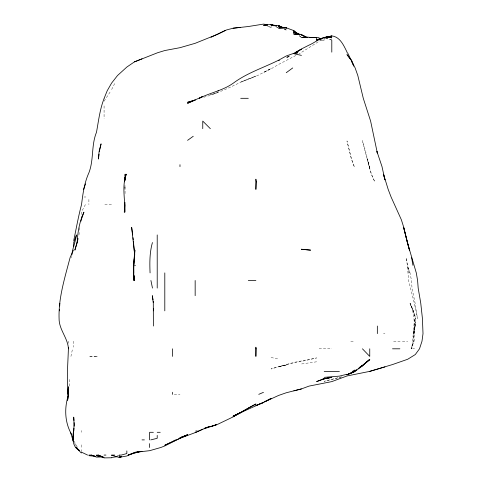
<?xml version="1.0" encoding="UTF-8"?>
<svg xmlns="http://www.w3.org/2000/svg" width="482" height="482" viewBox="0 0 482 482"><rect width="100%" height="100%" fill="white"/><g stroke="black" fill="none" stroke-linecap="round" stroke-linejoin="round"><path stroke-width="0.36" stroke-dasharray="2.41 1.81" d="M125.079 193.541L125.013 185.263M414.634 326.031L414.345 318.439L413.11 341.214C415.147 328.459 414.9 315.535 410.465 303.262C412.508 310.203 417.075 316.843 415.291 324.392C412.339 332.188 413.399 340.738 411.664 348.805L413.267 341.214L411.134 348.805L414.128 341.214L414.779 333.622L414.743 326.031L413.96 333.622L415.267 326.031L415.291 318.439L415.291 319.006M124.952 185.263L124.898 189.402L124.892 185.263M415.267 326.031L415.291 324.392L413.195 333.622M69.209 386.07L69.366 379.165M78.976 234.945L79.422 230.806M79.494 230.113L79.789 227.353M70.938 356.397L72.535 348.805M71.444 257.719L71.8 256.334M111.667 89.495L114.879 83.133M85.422 204.579L81.301 212.17L81.301 217.002M104.076 101.196L110.974 90.724M289.411 56.129L286.248 58.129L289.411 56.183M321.675 39.699L299.208 53.791M288.778 56.147L286.248 57.491L289.411 55.876M295.852 55.49L278.662 64.413L271.071 68.848L263.479 72.517L271.071 68.534L257.611 75.541L240.705 82.042L248.296 79.416L255.888 76.114C240.241 81.265 226.287 90.532 210.345 94.827L217.936 92.417L210.345 95.346L203.44 97.352M117.186 455.719L119.253 455.074M341.455 376.996L324.205 381.304L341.455 376.858M316.614 361.795L301.431 363.988M83.989 196.993L85.91 196.993M104.847 204.579L111.667 204.579M383.497 333.622L384.931 333.622M350.788 341.214L354.565 341.214M393.601 341.214L400.108 341.214M402.404 341.214L407.7 341.214M319.12 348.805L331.797 348.805M412.628 348.805L414.604 348.805M172.387 394.348L172.725 394.348L172.387 391.245L172.387 394.348L179.979 394.788M320.753 40.042L324.205 40.5L324.205 39.542M271.071 357.505L278.662 359.066M325.585 38.259L331.104 39.91M325.585 38.09L331.797 40.12M275.499 26.498L278.662 27.896L275.499 26.432M271.071 27.661L267.275 25.914L271.071 27.661L271.071 25.287M322.91 39.855L324.205 40.5M284.35 29.022L286.248 29.998L284.35 28.926M284.103 28.926L285.916 29.998L284.103 28.866M299.262 35.716L300.889 37.12M299.262 35.596L300.889 37.09M74.541 443.494L77.439 447.483M74.053 441.169L77.102 446.85M369.29 166.627L371.345 174.219L374.839 181.81C367.953 169.043 367.621 154.023 362.157 140.672L369.326 166.627L367.615 159.036L369.748 168.598M68.384 341.214L68.396 343.286M331.797 38.518L331.797 39.584M104.076 105.901L104.076 118.644M88.893 199.452L88.893 204.579M81.301 430.559L81.301 432.3M81.301 444.832L81.301 447.483M81.301 449.688L81.301 451.399M73.71 341.214L73.71 347.154M288.212 363.988L271.071 368.977C285.892 363.808 301.473 361.837 316.614 357.921L293.839 362.428L288.212 363.988M197.234 430.504L195.162 431.143L197.234 430.51M286.248 365.085L278.662 366.609L286.248 365.085M135.532 265.305L134.436 265.401L135.532 265.305M96.484 356.379L88.893 356.397L97.768 356.397L96.484 356.379M413.261 310.854L409.887 303.262L413.219 310.854L415.291 317.518L413.261 310.854M354.258 166.627L351.432 159.036L346.974 140.943L351.45 159.036L354.258 166.627M409.995 272.896L407.7 266.558L409.073 272.896L406.043 257.719L407.398 265.305L408.567 280.488L414.321 303.262L417.436 318.439L415.291 304.082L412.02 288.079L411.483 280.488L409.995 272.896"/><path stroke-width="0.72" d="M134.086 275.656L133.857 280.488L133.707 265.305L134.213 258.406L133.351 272.896L134.297 280.488L133.918 275.656M133.707 272.896L133.719 265.305L134.876 250.128L134.261 257.719L134.641 250.128L134.725 254.267M68.426 347.426C68.004 363.103 66.51 378.653 67.998 394.348L68.378 386.757L67.594 400.56M125.013 202.512L124.736 207.344M125.019 180.431L125.079 176.978M125.097 175.599L125.121 174.219L124.928 180.431M153.457 310.854L153.517 308.781M59.431 310.854L59.509 309.474M59.702 306.022L59.852 303.262M73.577 432.3L74.095 424.708L73.71 417.123L73.981 420.569M73.975 428.287L72.86 439.891L73.71 429.902C72.469 437.192 71.71 446.73 79.578 450.628M124.609 208.724L124.296 212.17L124.754 204.579L124.826 212.17C125.23 199.506 121.759 186.522 126.176 174.219L124.32 181.81L125.82 174.219L125.35 178.358M74.174 426.142L74.144 422.642M99.015 154.21L98.442 159.036L99.093 151.444L101.081 143.859L99.34 151.444M71.86 254.954C72.511 248.091 75.602 241.789 76.427 234.945L73.71 242.536L73.71 246.254M67.944 399.18L68.673 394.348C64.124 407.537 64.6 422.491 71.752 434.644M80.97 221.142L81.235 219.762M152.439 242.536C149.625 252.381 149.637 262.744 150.065 272.896M77.855 239.777L74.861 250.128L77.21 242.536L77.897 238.397L77.18 242.536C77.674 232.077 79.494 221.72 83.922 212.17L81.301 219.569M73.71 240.602C76.246 228.595 78.361 216.484 81.536 204.579C82.886 193.746 84.326 182.877 88.893 172.815C93.942 159.777 91.134 145.353 96.484 132.297C98.563 120.928 99.834 109.456 104.076 98.563M83.591 189.402L85.525 183.877M104.148 98.31L107.221 90.724L111.565 83.133L117.506 75.541L126.844 67.052L134.436 61.877L157.53 52.767L164.802 50.538L179.979 47.682L195.162 43.314L217.936 34.138L226.365 29.998L233.113 28.215L248.296 26.522L263.479 24.1L267.618 24.775M73.409 250.128L70.065 257.719L66.01 272.896C62.13 287.754 58.557 302.991 59.081 318.439C58.906 329.628 67.866 337.852 68.438 348.805M362.157 366.121L369.748 359.319L362.157 366.121L354.722 371.574M364.296 363.988L369.748 359.644L359.819 367.284M358.072 368.712L362.157 365.639L359.235 367.772M286.248 72.704L292.725 67.95M354.565 371.182L356.319 369.905M187.57 140.352L193.258 136.267M352.191 371.574L354.565 370.056M278.662 60.172L286.248 55.996L293.839 53.309L297.816 52.767L295.828 53.189M172.387 441.584L175.538 439.891M294.689 52.767L301.431 49.182L295.382 52.767L301.431 48.971L309.022 45.133C316.644 41.904 322.807 34.873 331.797 37.59L326.272 37.421M142.027 451.345L134.436 452.905L137.888 451.959L134.436 452.399L149.619 450.694L160.861 447.483L164.802 445.934L179.979 438.289L195.162 432.631L202.753 429.245L217.936 424.196L233.113 416.912C245.242 409.634 258.768 405.296 271.071 398.433L264.371 401.94L278.662 395.415L286.248 392.77L301.431 388.926L309.022 386.106L331.797 381.611L346.974 375.966L369.748 371.375L392.517 364.549L407.7 359.259L415.291 354.547L419.503 348.805L421.991 341.214L423.009 333.622L422.413 318.439L420.762 303.262L418.183 288.079L417.593 280.488L416.291 272.896L407.392 242.536L403.615 227.353L409.477 250.128L407.7 243.856L403.747 227.353L401.355 219.762L391.083 196.993L388.179 189.402L383.503 174.219L384.931 179.913L382.009 166.627L376.93 151.444L377.34 153.047L370.61 121.084L363.283 98.31L357.819 75.541L355.132 67.95L351.173 60.358L353.716 66.052M195.162 432.631L202.753 429.245M225.522 30.33L210.977 37.301M171.755 441.892L164.802 445.26L187.57 434.83L179.979 437.68M142.027 58.834L134.436 61.877M195.162 100.184L187.57 102.311L195.162 99.937L187.57 103.323L202.753 96.496L199.229 98.31C210.242 92.689 222.829 90.562 233.113 83.278L233.33 83.133C246.886 73.011 263.256 67.841 278.283 60.358M133.767 452.911L126.844 455.996L119.253 457.328L121.325 456.713M353.258 371.869L346.974 374.773L354.565 371.676M278.662 60.69L279.391 60.358M258.762 394.348L263.479 392.33M324.205 378.611L316.614 381.587L324.205 378.804L331.797 377.273L324.205 378.786L322.868 379.165L331.797 377.316M133.803 452.851L128.116 455.074L139.955 451.411M217.936 91.032L218.738 90.724M324.205 37.638L316.614 40.187L322.133 38.662M204.133 428.371L210.345 426.341L205.513 427.902M113.734 455.556L111.667 455.231L119.253 457.436L121.325 456.791M384.931 366.916L369.748 371.375M293.839 390.83L301.431 388.926M150.764 439.891L157.21 438.307L157.21 435.409M346.974 374.273L339.382 376.129L324.205 377.346M325.314 37.421L331.797 35.909C340.141 36.837 343.666 45.429 346.974 51.984M324.892 378.454L326.272 378.141M326.037 37.277L331.797 36.048L325.585 37.307M309.022 37.59L316.614 37.59L316.614 39.494L322.133 38.47M139.268 451.724L141.334 451.441M117.186 456.695L111.667 457.448L111.667 457.779L104.076 457.9L98.352 455.074L96.484 455.074M272.969 25.263L271.071 24.383L263.479 25.269L267.618 25.281M233.113 28.215L240.705 27.354M301.931 37.59L309.022 37.168M286.248 28.48L286.248 27.799L278.662 28.107L286.248 27.799L293.839 30.619L297.093 33.607M102.696 456.93L96.484 457.111L91.279 455.074L88.893 455.074M309.86 37.59L318.373 37.59L320.964 38.885M301.431 37.59L306.263 37.59M346.974 52.767L347.558 52.767L350.95 59.726M240.705 98.31L248.296 98.31M248.296 280.488L255.888 280.488M392.517 348.805L399.879 348.805M324.205 371.574L339.382 371.574M153.348 432.3L149.619 432.3L149.619 439.891M157.21 432.3L160.217 432.3M142.027 439.891L144.383 439.891M104.076 455.074L105.962 455.074M111.667 455.074L114.716 455.074M293.839 30.619L293.839 34.047L301.431 34.373L305.528 36.873M88.893 455.671L95.791 456.34M293.839 34.047L297.292 34.427M274.517 25.823L271.071 25.383L278.662 25.468L281.681 27.354M286.248 27.799L278.662 26.823L282.801 27.727M316.614 39.494L317.993 39.675M101.316 456.448L96.484 455.677L104.076 457.352L98.352 455.074M301.431 55.37L293.839 53.701L293.839 53.309M271.071 24.383L276.59 25.859M91.279 455.074L94.532 455.906M281.187 27.149L278.662 25.727L278.662 26.106L283.488 27.619M300.051 34.415L293.839 32.318L297.635 34.035M307.643 37.331L301.431 35.017L305.383 36.945M271.071 24.546L272.969 25.383M81.301 452.068L87.622 455.074M278.662 26.106L279.922 26.757M278.662 25.727L281.078 27.149M299.533 34.577L293.839 31.041L294.924 31.981M79.175 450.176L75.993 447.483L81.301 453.008M210.345 128.676L202.753 121.084L202.753 128.676M362.428 348.805L369.748 356.397L369.748 348.805M350.83 59.786L346.974 54.617L351.619 60.358L353.764 65.877M72.812 439.891L73.487 441.735M70.511 432.3L72.866 439.891M150.914 280.488L152.469 288.079M407.447 242.536L407.7 243.784M153.053 299.81L152.312 295.671L153.3 303.262L153.39 326.031M153.3 301.19L153.547 302.569M411.652 257.719L412.923 265.305M132.689 234.945L131.652 227.353L134.737 254.954M133.002 237.704L133.237 239.777M133.394 241.157L134.707 255.647M377.34 326.031L377.34 333.622M331.797 40.235L331.797 52.14M324.205 37.59L324.205 38.94M195.162 280.488L195.162 295.671M179.979 164.699L179.979 166.627M172.387 348.805L172.387 356.397M164.802 272.896L164.802 310.854M157.21 234.945L157.21 288.079M149.619 443.657L149.619 447.483M126.844 450.899L126.844 453.544L121.295 455.074L119.253 455.074L119.253 457.436M256.062 348.805L255.888 356.397L255.888 347.203L256.062 348.805M256.297 181.81L255.888 189.402L255.888 179.19L256.297 181.81M356.319 369.989L354.565 371.339L356.319 370.025M248.296 408.091L240.705 412.55L233.113 416.135L240.705 412.478L233.113 416.593L255.888 403.994L248.296 408.091M354.565 371.574L346.974 374.773L354.565 371.574M187.57 434.83L179.979 437.891L187.57 434.848M263.479 402.518L255.888 405.483L263.479 402.56M216.508 424.708L210.345 426.715L216.557 424.708M316.614 37.391L313.866 37.59L316.614 37.415M310.516 250.128L301.431 249.254L310.516 250.128"/></g></svg>
